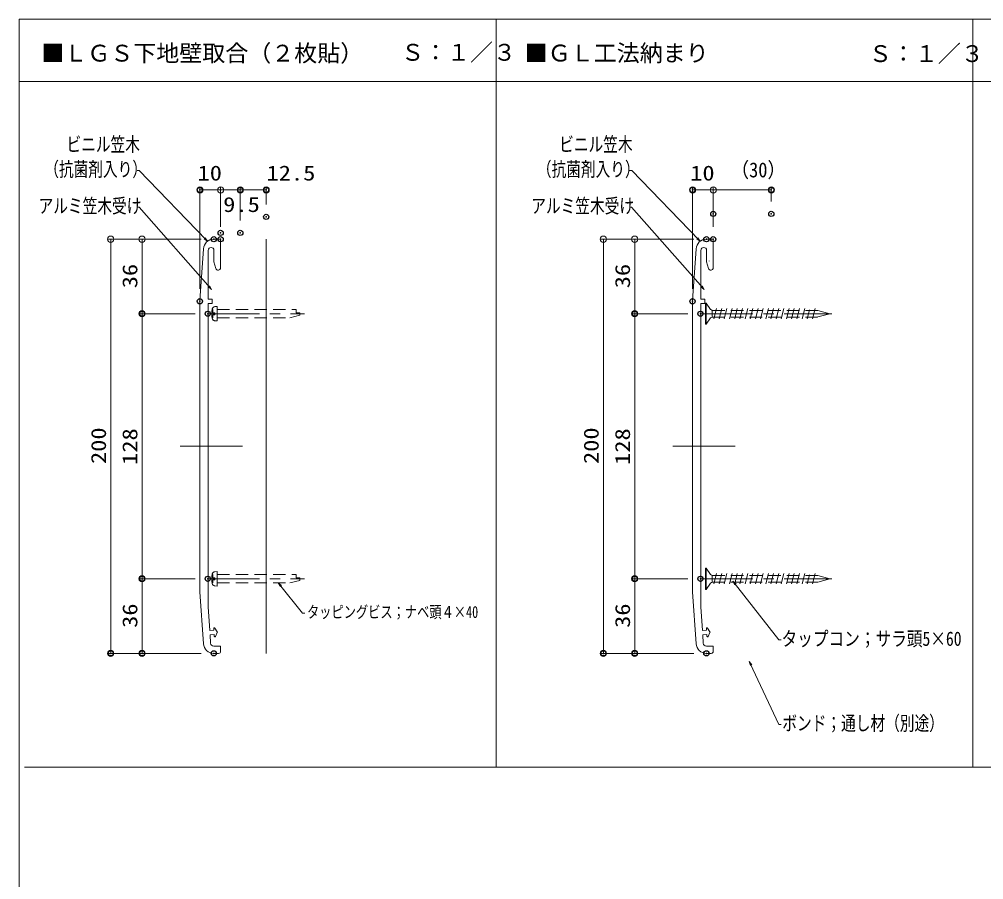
# Model space of a CAD drawing. Units: millimetres, scale not verified. Extents: x -610 to 590, y -417 to 414.
# Drawn here: x -609.8 to -144.4, y -1.3 to 414.2 of the extents above; entities that cross this region are included whole.
import ezdxf
from ezdxf.enums import TextEntityAlignment as Align

# ---------------------------------------------------------------- set-up
doc = ezdxf.new("R2010")
doc.units = ezdxf.units.MM
doc.header["$LTSCALE"] = 5
doc.header["$PDMODE"] = 32
doc.header["$PDSIZE"] = 2.5
doc.linetypes.add('CHAIN1', pattern=[8, 5, -1, 1, -1])
doc.linetypes.add('DASHED1', pattern=[1.8, 1.2, -0.6])
for name, color, linetype, lineweight in [('0-0_zumenwaku', 6, 'Continuous', 9), ('0-3_0', 6, 'Continuous', 9), ('0-7_3', 2, 'Continuous', 9), ('0-8_2', 3, 'Continuous', 9), ('0-9_1', 5, 'Continuous', 9), ('0-B_4', 4, 'Continuous', 9), ('0-C_一般寸法', 1, 'Continuous', 9), ('0-E_04下地投影', 6, 'DASHED1', 9), ('0-F_中心線', 1, 'CHAIN1', 9), ('1-0_08文字', 2, 'Continuous', 9)]:
    doc.layers.add(name, color=color, linetype=linetype, lineweight=lineweight)
doc.layers.add('0-1_moji', color=2, linetype='Continuous')
doc.layers.add('0-D_Defpoints', color=7, linetype='Continuous')
doc.styles.add('ＭＳ ゴシック', font='')
doc.styles.add('ＭＳ Ｐゴシック', font='')
doc.styles.get('ＭＳ ゴシック').set_extended_font_data('MS Gothic')
doc.styles.get('ＭＳ Ｐゴシック').set_extended_font_data('MS PGothic')

# ---------------------------------------------------------------- blocks, each defined once
blk = doc.blocks.new('_ORIGIN')
at = {"layer": '0-3_0', "color": 1}
blk.add_line((0, 0), (-5, 0), dxfattribs=at)
blk.add_circle((0, 0), 2.5, dxfattribs=at)
blk = doc.blocks.new('頭部ナベ')
at = {"layer": '0-3_0', "color": 7, "linetype": 'DASHED1'}
for p, q in [((5.5, -2.5), (5.5, 2.5)), ((10, 10), (11.88, 10.51)), ((0, -17.5), (5.06, -17.06)), ((5.5, -2.5), (10, -2.5)), ((10, -10), (10, -2.5)), ((10, -10), (11.88, -10.51))]:
    blk.add_line(p, q, dxfattribs=at)
for points in [[(0, -17.5), (0, 17.5), (5.06, 17.06)], [(5.5, 2.5), (10, 2.5), (10, 10)]]:
    blk.add_lwpolyline(points, dxfattribs=at)
for centre, radius, start, end in [((4.4, 9.59), 7.5, 13.03537, 85), ((-37, 0), 50, 346.96463, 13.03537), ((4.4, -9.59), 7.5, 275, 346.96463)]:
    blk.add_arc(centre, radius, start, end, dxfattribs=at)
blk = doc.blocks.new('_Open')
at = {"layer": '0-3_0', "color": 1}
blk.add_line((-5, 0.833), (0, 0), dxfattribs=at)
blk.add_lwpolyline([(-5, -0.833), (0, 0), (-5, 0)], dxfattribs=at)

msp = doc.modelspace()

# ---------------------------------------------------------------- linework, layer by layer
at = {"layer": '0-0_zumenwaku'}
for p, q in [((-379.725, 414.249), (-379.725, 53.169)), ((-149.625, 414.249), (-149.625, 53.169)), ((-609.825, 384.249), (80.475, 384.249)), ((-607.307, 53.169), (80.475, 53.169))]:
    msp.add_line(p, q, dxfattribs=at)
msp.add_lwpolyline([(-609.825, -416.751), (590.175, -416.751), (590.175, 414.249), (-609.825, 414.249)], close=True, dxfattribs=at)
at = {"layer": '0-3_0'}
for p, q in [((-516.364, 274.062), (-516.74, 274.164)), ((-516.364, 270.062), (-516.74, 269.959)), ((-515.464, 271.562), (-516.364, 271.562)), ((-516.364, 270.062), (-516.364, 271.562)), ((-515.464, 271.562), (-515.464, 272.562)), ((-514.364, 268.562), (-515.375, 268.65)), ((-516.364, 146.062), (-516.74, 146.164)), ((-515.464, 143.562), (-515.464, 144.562)), ((-516.364, 142.062), (-516.74, 141.959)), ((-515.464, 143.562), (-516.364, 143.562)), ((-516.364, 142.062), (-516.364, 143.562)), ((-514.364, 140.562), (-515.375, 140.65))]:
    msp.add_line(p, q, dxfattribs=at)
for points in [[(-514.364, 268.562), (-514.364, 275.562), (-515.375, 275.473)], [(-515.464, 272.562), (-516.364, 272.562), (-516.364, 274.062)], [(-515.464, 144.562), (-516.364, 144.562), (-516.364, 146.062)], [(-514.364, 140.562), (-514.364, 147.562), (-515.375, 147.473)]]:
    msp.add_lwpolyline(points, dxfattribs=at)
for centre, radius, start, end in [((-515.244, 273.979), 1.5, 95, 166.96463), ((-506.964, 272.062), 10, 166.96463, 193.03537), ((-515.244, 270.145), 1.5, 193.03537, 265), ((-506.964, 144.062), 10, 166.96463, 193.03537), ((-515.244, 145.979), 1.5, 95, 166.96463), ((-515.244, 142.145), 1.5, 193.03537, 265)]:
    msp.add_arc(centre, radius, start, end, dxfattribs=at)
at = {"layer": '0-7_3', "color": 1}
msp.add_line((-490.664, 308.063), (-490.664, 108.061), dxfattribs=at)
at = {"layer": '0-7_3', "color": 4}
for centre in [(-514.534, 118.295), (-276.779, 118.295)]:
    msp.add_arc(centre, 0.3, 336.0766, 31.59512, dxfattribs=at)
at = {"layer": '0-8_2'}
for p, q in [((-515.987, 308.062), (-512.663, 308.062)), ((-512.663, 294.266), (-512.663, 308.062)), ((-278.232, 308.062), (-274.908, 308.062)), ((-274.908, 294.266), (-274.908, 308.062)), ((-520.976, 303.396), (-522.652, 278.396)), ((-518.663, 302.662), (-518.663, 279.062)), ((-515.863, 302.662), (-515.863, 297.062)), ((-283.221, 303.396), (-284.897, 278.396)), ((-280.908, 302.662), (-280.908, 279.062)), ((-278.108, 302.662), (-278.108, 297.062)), ((-515.031, 293.954), (-515.863, 297.062)), ((-277.275, 293.954), (-278.108, 297.062)), ((-522.663, 278.062), (-522.663, 138.062)), ((-518.663, 279.062), (-516.663, 279.062)), ((-518.663, 277.062), (-516.663, 277.062)), ((-518.663, 277.062), (-518.663, 130.554)), ((-516.663, 279.062), (-516.663, 277.062)), ((-284.908, 278.062), (-284.908, 138.062)), ((-280.908, 279.062), (-278.908, 279.062)), ((-280.908, 277.062), (-278.908, 277.062)), ((-280.908, 277.062), (-280.908, 130.554)), ((-278.908, 279.062), (-278.908, 277.062)), ((-520.976, 112.727), (-522.652, 137.727)), ((-283.221, 112.727), (-284.897, 137.727)), ((-517.894, 119.072), (-518.663, 130.554)), ((-280.138, 119.072), (-280.908, 130.554)), ((-517.894, 119.072), (-515.898, 119.206)), ((-515.764, 117.21), (-517.76, 117.076)), ((-517.484, 112.962), (-517.76, 117.076)), ((-515.898, 119.206), (-515.958, 120.104)), ((-515.704, 116.312), (-515.764, 117.21)), ((-514.279, 118.452), (-515.404, 120.281)), ((-515.131, 116.211), (-514.26, 118.173)), ((-280.138, 119.072), (-278.143, 119.206)), ((-278.009, 117.21), (-280.005, 117.076)), ((-279.729, 112.962), (-280.005, 117.076)), ((-278.143, 119.206), (-278.203, 120.104)), ((-277.949, 116.312), (-278.009, 117.21)), ((-276.523, 118.452), (-277.648, 120.281)), ((-277.375, 116.211), (-276.505, 118.173)), ((-515.987, 108.062), (-513.663, 108.062)), ((-515.976, 111.562), (-512.663, 111.562)), ((-512.663, 109.062), (-512.663, 111.562)), ((-278.232, 108.062), (-275.908, 108.062)), ((-278.22, 111.562), (-274.908, 111.562)), ((-274.908, 109.062), (-274.908, 111.562))]:
    msp.add_line(p, q, dxfattribs=at)
for centre, radius, start, end in [((-515.987, 303.062), 5, 90, 176.16459), ((-278.232, 303.062), 5, 90, 176.16459), ((-517.263, 302.662), 1.4, 0, 180), ((-279.508, 302.662), 1.4, 0, 180), ((-513.868, 294.266), 1.204, 195.00042, 0), ((-276.112, 294.266), 1.204, 195.00042, 0), ((-517.663, 278.062), 5, 176.16459, 180), ((-279.908, 278.062), 5, 176.16459, 180), ((-517.663, 138.062), 5, 180, 183.8354), ((-279.908, 138.062), 5, 180, 183.8354), ((-515.659, 120.124), 0.3, 31.59512, 183.83544), ((-277.904, 120.124), 0.3, 31.59512, 183.83544), ((-515.987, 113.062), 5, 183.8354, 270), ((-515.976, 113.062), 1.5, 183.83639, 270), ((-515.405, 116.332), 0.3, 183.83544, 336.0766), ((-278.232, 113.062), 5, 183.8354, 270), ((-278.22, 113.062), 1.5, 183.83639, 270), ((-277.65, 116.332), 0.3, 183.83544, 336.0766), ((-513.663, 109.062), 1, 270, 0), ((-275.908, 109.062), 1, 270, 0)]:
    msp.add_arc(centre, radius, start, end, dxfattribs=at)
at = {"layer": '0-9_1'}
for p, q in [((-532.164, 208.062), (-502.164, 208.062)), ((-294.408, 208.062), (-264.408, 208.062))]:
    msp.add_line(p, q, dxfattribs=at)
at = {"layer": '0-B_4'}
msp.add_line((-276.859, 297.545), (-276.909, 297.517), dxfattribs=at)
at = {"layer": '0-C_一般寸法'}
for p, q in [((-522.663, 284.062), (-522.663, 333.366)), ((-515.663, 331.866), (-519.663, 331.866)), ((-512.664, 317.101), (-512.664, 333.366)), ((-512.663, 314.062), (-512.663, 333.366)), ((-509.664, 331.866), (-506.164, 331.866)), ((-503.164, 317.101), (-503.164, 333.366)), ((-503.164, 317.101), (-503.164, 333.366)), ((-500.164, 331.866), (-493.664, 331.866)), ((-490.664, 324.845), (-490.664, 333.366)), ((-284.909, 284.062), (-284.909, 333.366)), ((-277.909, 331.866), (-281.909, 331.866)), ((-274.909, 314.062), (-274.909, 333.366)), ((-274.909, 326.294), (-274.909, 333.366)), ((-271.909, 331.866), (-249.909, 331.866)), ((-246.909, 326.294), (-246.909, 333.366)), ((-521.987, 308.062), (-567.193, 308.062)), ((-521.987, 308.062), (-552.07, 308.062)), ((-284.233, 308.062), (-329.438, 308.062)), ((-284.233, 308.062), (-314.315, 308.062)), ((-565.693, 305.062), (-565.693, 111.062)), ((-550.57, 305.062), (-550.57, 275.062)), ((-327.938, 305.062), (-327.938, 111.062)), ((-312.815, 305.062), (-312.815, 275.062)), ((-524.866, 272.062), (-552.07, 272.062)), ((-524.866, 272.062), (-552.07, 272.062)), ((-287.112, 272.062), (-314.315, 272.062)), ((-287.112, 272.062), (-314.315, 272.062)), ((-550.57, 269.062), (-550.57, 147.062)), ((-312.815, 269.062), (-312.815, 147.062)), ((-524.866, 144.062), (-552.07, 144.062)), ((-524.866, 144.062), (-552.07, 144.062)), ((-550.57, 141.062), (-550.57, 111.062)), ((-287.112, 144.062), (-314.315, 144.062)), ((-287.112, 144.062), (-314.315, 144.062)), ((-312.815, 141.062), (-312.815, 111.062)), ((-521.987, 108.062), (-567.193, 108.062)), ((-521.987, 108.062), (-552.07, 108.062)), ((-284.233, 108.062), (-329.438, 108.062)), ((-284.233, 108.062), (-314.315, 108.062))]:
    msp.add_line(p, q, dxfattribs=at)
at = {"layer": '0-D_Defpoints'}
for p in [(-522.663, 331.866), (-503.164, 331.866), (-490.664, 331.866), (-284.909, 331.866), (-246.909, 331.866), (-274.909, 320.294), (-246.909, 320.294), (-490.664, 318.845), (-512.664, 311.101), (-503.164, 311.101), (-515.987, 308.062), (-512.663, 308.062), (-278.233, 308.062), (-274.909, 308.062), (-522.663, 278.062), (-284.909, 278.062), (-550.57, 272.062), (-518.866, 272.062), (-312.815, 272.062), (-281.112, 272.062), (-550.57, 144.062), (-518.866, 144.062), (-312.815, 144.062), (-281.112, 144.062), (-565.693, 108.062), (-550.57, 108.062), (-515.987, 108.062), (-327.938, 108.062), (-312.815, 108.062), (-278.233, 108.062)]:
    msp.add_point(p, dxfattribs=at)
at = {"layer": '0-E_04下地投影', "linetype": 'Continuous'}
for p, q in [((-278.581, 277.162), (-278.581, 266.962)), ((-276.231, 274.112), (-278.281, 277.162)), ((-276.231, 270.012), (-278.281, 266.962)), ((-275.367, 273.378), (-275.367, 270.683)), ((-278.581, 266.962), (-278.281, 266.962)), ((-278.581, 149.162), (-278.581, 138.962)), ((-276.231, 146.112), (-278.281, 149.162)), ((-275.367, 145.378), (-275.367, 142.683)), ((-276.231, 142.012), (-278.281, 138.962)), ((-278.581, 138.962), (-278.281, 138.962))]:
    msp.add_line(p, q, dxfattribs=at)
at = {"layer": '0-E_04下地投影'}
for p, q in [((-514.364, 274.062), (-476.182, 274.062)), ((-514.364, 270.062), (-479.215, 270.062)), ((-474.364, 271.311), (-479.215, 270.062)), ((-474.364, 271.311), (-479.215, 270.062)), ((-476.182, 272.568), (-476.182, 274.062)), ((-474.364, 272.568), (-476.182, 272.568)), ((-474.364, 271.311), (-474.364, 272.568)), ((-275.367, 273.662), (-224.553, 273.662)), ((-275.367, 270.462), (-224.553, 270.462)), ((-273.294, 274.562), (-274.577, 269.562)), ((-270.794, 274.562), (-272.077, 269.562)), ((-268.294, 274.562), (-269.577, 269.562)), ((-265.794, 274.562), (-267.077, 269.562)), ((-263.294, 274.562), (-264.577, 269.562)), ((-260.794, 274.562), (-262.077, 269.562)), ((-258.294, 274.562), (-259.577, 269.562)), ((-255.794, 274.562), (-257.077, 269.562)), ((-253.294, 274.562), (-254.577, 269.562)), ((-250.794, 274.562), (-252.077, 269.562)), ((-248.294, 274.562), (-249.577, 269.562)), ((-245.794, 274.562), (-247.077, 269.562)), ((-243.294, 274.562), (-244.577, 269.562)), ((-240.794, 274.562), (-242.077, 269.562)), ((-238.294, 274.562), (-239.577, 269.562)), ((-235.794, 274.562), (-237.077, 269.562)), ((-233.294, 274.562), (-234.577, 269.562)), ((-230.794, 274.562), (-232.077, 269.562)), ((-228.448, 273.962), (-229.577, 269.562)), ((-225.794, 274.562), (-227.077, 269.562)), ((-218.581, 272.062), (-224.553, 273.662)), ((-218.581, 272.062), (-224.553, 270.462)), ((-514.364, 146.062), (-476.182, 146.062)), ((-476.182, 144.568), (-476.182, 146.062)), ((-474.364, 144.568), (-476.182, 144.568)), ((-474.364, 143.311), (-474.364, 144.568)), ((-275.367, 145.662), (-224.553, 145.662)), ((-273.294, 146.562), (-274.577, 141.562)), ((-270.794, 146.562), (-272.077, 141.562)), ((-268.294, 146.562), (-269.577, 141.562)), ((-265.794, 146.562), (-267.077, 141.562)), ((-263.294, 146.562), (-264.577, 141.562)), ((-260.794, 146.562), (-262.077, 141.562)), ((-258.294, 146.562), (-259.577, 141.562)), ((-255.794, 146.562), (-257.077, 141.562)), ((-253.294, 146.562), (-254.577, 141.562)), ((-250.794, 146.562), (-252.077, 141.562)), ((-248.294, 146.562), (-249.577, 141.562)), ((-245.794, 146.562), (-247.077, 141.562)), ((-243.294, 146.562), (-244.577, 141.562)), ((-240.794, 146.562), (-242.077, 141.562)), ((-238.294, 146.562), (-239.577, 141.562)), ((-235.794, 146.562), (-237.077, 141.562)), ((-233.294, 146.562), (-234.577, 141.562)), ((-230.794, 146.562), (-232.077, 141.562)), ((-228.448, 145.962), (-229.577, 141.562)), ((-225.794, 146.562), (-227.077, 141.562)), ((-218.581, 144.062), (-224.553, 145.662)), ((-514.364, 142.062), (-479.215, 142.062)), ((-474.364, 143.311), (-479.215, 142.062)), ((-474.364, 143.311), (-479.215, 142.062)), ((-275.367, 142.462), (-224.553, 142.462)), ((-218.581, 144.062), (-224.553, 142.462))]:
    msp.add_line(p, q, dxfattribs=at)
at = {"layer": '0-E_04下地投影', "linetype": 'Continuous'}
for points in [[(-278.581, 277.162), (-278.281, 277.162), (-278.281, 266.962)], [(-278.581, 149.162), (-278.281, 149.162), (-278.281, 138.962)]]:
    msp.add_lwpolyline(points, dxfattribs=at)
for centre, start, end in [((-273.107, 279.057), 237.71786, 247.27387), ((-273.107, 265.067), 112.72613, 122.28214), ((-273.107, 151.057), 237.71786, 247.27387), ((-273.107, 137.067), 112.72613, 122.28214)]:
    msp.add_arc(centre, 5.849, start, end, dxfattribs=at)
at = {"layer": '0-F_中心線'}
for p, q in [((-518.866, 272.062), (-472.248, 272.062)), ((-280.734, 272.062), (-217.673, 272.062)), ((-518.866, 144.062), (-472.248, 144.062)), ((-280.734, 144.062), (-217.673, 144.062))]:
    msp.add_line(p, q, dxfattribs=at)
at = {"layer": '1-0_08文字', "color": 1}
for points in [[(-553.011, 341.259), (-552.011, 341.259), (-519.628, 307.818)], [(-315.257, 341.259), (-314.257, 341.259), (-281.873, 307.818)], [(-553.044, 323.535), (-552.044, 323.535), (-517.667, 284.549)], [(-315.289, 323.535), (-314.289, 323.535), (-279.912, 284.549)], [(-472.089, 127.535), (-473.089, 127.535), (-484.253, 141.312)], [(-242.197, 114.529), (-243.197, 114.529), (-264.826, 142.188)], [(-242.197, 73.717), (-243.197, 73.717), (-257.1, 103.238)]]:
    msp.add_lwpolyline(points, dxfattribs=at)

# ---------------------------------------------------------------- block references
at = {"layer": '0-C_一般寸法', "xscale": 0.6, "yscale": 0.6}
for p, rotation in [((-522.663, 331.866), 180), ((-512.664, 331.866), 180), ((-503.164, 331.866), 180), ((-284.909, 331.866), 180), ((-274.909, 331.866), 180), ((-565.693, 308.062), 90), ((-550.57, 308.062), 90), ((-327.938, 308.062), 90), ((-312.815, 308.062), 90), ((-550.57, 272.062), 270), ((-312.815, 272.062), 270), ((-550.57, 272.062), 90), ((-312.815, 272.062), 90), ((-550.57, 144.062), 270), ((-550.57, 144.062), 90), ((-312.815, 144.062), 270), ((-312.815, 144.062), 90), ((-565.693, 108.062), 270), ((-550.57, 108.062), 270), ((-327.938, 108.062), 270), ((-312.815, 108.062), 270)]:
    msp.add_blockref('_ORIGIN', p, dxfattribs=dict(at, rotation=rotation))
for p in [(-512.663, 331.866), (-503.164, 331.866), (-490.664, 331.866), (-274.909, 331.866), (-246.909, 331.866)]:
    msp.add_blockref('_ORIGIN', p, dxfattribs=at)
at = {"layer": '0-E_04下地投影', "xscale": -0.2, "yscale": 0.2}
for p in [(-514.364, 272.062), (-514.364, 144.062)]:
    msp.add_blockref('頭部ナベ', p, dxfattribs=at)
at = {"layer": '1-0_08文字', "xscale": 0.4, "yscale": 0.4}
for p, rotation in [((-518.921, 307.111), 314.95151), ((-281.166, 307.111), 314.95151), ((-516.995, 283.808), 312.22165), ((-279.24, 283.808), 312.22165), ((-484.915, 142.062), 131.44342), ((-265.459, 142.962), 129.28701), ((-257.55, 104.131), 116.78497)]:
    msp.add_blockref('_Open', p, dxfattribs=dict(at, rotation=rotation))

# ---------------------------------------------------------------- texts
at = {"layer": '0-1_moji', "style": 'ＭＳ Ｐゴシック'}
for s, p in [('■ＬＧＳ下地壁取合（２枚貼）', (-599.217, 391.375)), ('Ｓ：１／３', (-425.563, 391.779)), ('■ＧＬ工法納まり', (-365.912, 391.432)), ('Ｓ：１／３', (-199.834, 391.156))]:
    msp.add_text(s, height=8.138, dxfattribs=at).set_placement(p, align=Align.BOTTOM_LEFT)
at = {"layer": '0-C_一般寸法', "color": 2, "style": 'ＭＳ ゴシック'}
for s, width, p in [('（30）', 0.9, (-266.463, 335.749)), ('10', 1.2, (-523.806, 334.228)), ('12.5', 1.2, (-490.505, 334.228)), ('10', 1.2, (-286.052, 334.228)), ('9.5', 1.2, (-511.419, 319.017))]:
    msp.add_text(s, height=7.221, dxfattribs=dict(at, width=width)).set_placement(p, align=Align.BOTTOM_LEFT)
at = {"layer": '0-C_一般寸法', "color": 2, "style": 'ＭＳ ゴシック', "width": 1.2}
for s, p in [('36', (-550.682, 284.348)), ('36', (-312.927, 284.348)), ('200', (-565.805, 199.49)), ('128', (-550.682, 199.062)), ('200', (-328.05, 199.49)), ('128', (-312.927, 199.062)), ('36', (-550.682, 120.348)), ('36', (-312.927, 120.348))]:
    msp.add_text(s, height=7.221, rotation=90, dxfattribs=at).set_placement(p, align=Align.BOTTOM_LEFT)
at = {"layer": '1-0_08文字', "style": 'ＭＳ ゴシック'}
for s, height, width, p in [('ビニル笠木', 6.928, 0.75, (-587.035, 348.326)), ('ビニル笠木', 6.928, 0.75, (-349.281, 348.326)), ('（抗菌剤入り）', 6.928, 0.75, (-597.787, 336.326)), ('（抗菌剤入り）', 6.928, 0.75, (-360.033, 336.326)), ('アルミ笠木受け', 6.928, 0.75, (-600.508, 318.603)), ('アルミ笠木受け', 6.928, 0.75, (-362.753, 318.603)), ('タッピングビス；ナベ頭４×40', 5.773, 0.75, (-470.995, 123.425)), ('タップコン；サラ頭5×60', 6.927, 0.8, (-241.965, 109.596)), ('ボンド；通し材（別途）', 6.928, 0.75, (-241.581, 68.785))]:
    msp.add_text(s, height=height, dxfattribs=dict(at, width=width)).set_placement(p, align=Align.BOTTOM_LEFT)

doc.saveas('drawing.dxf')
